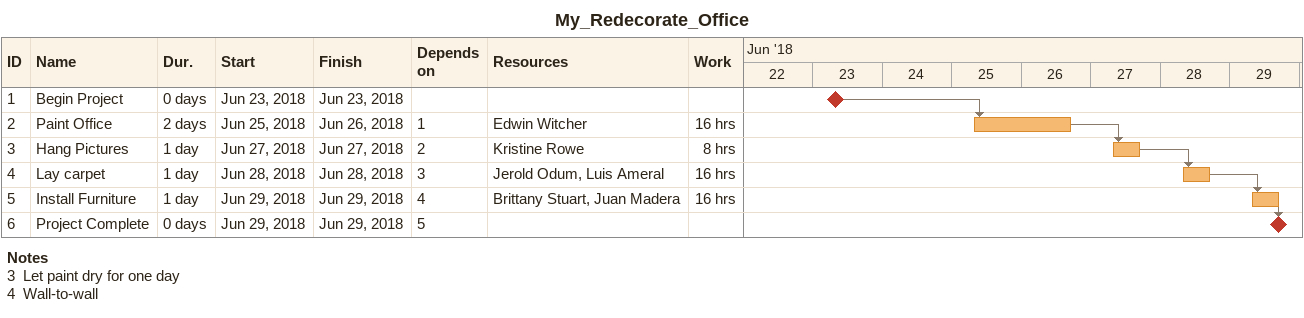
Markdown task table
My_Redecorate_Office

| ID | Task | Duration | Start | Finish | Predecessors | Resources | Work (h) |
|---|---|---|---|---|---|---|---|
| 1 | Begin Project | 0d | 2018-06-23 | 2018-06-23 |  |  |  |
| 2 | Paint Office | 2d | 2018-06-25 | 2018-06-26 | 1 | Edwin Witcher | 16 |
| 3 | Hang Pictures | 1d | 2018-06-27 | 2018-06-27 | 2 | Kristine Rowe | 8 |
| 4 | Lay carpet | 1d | 2018-06-28 | 2018-06-28 | 3 | Jerold Odum, Luis Ameral | 16 |
| 5 | Install Furniture | 1d | 2018-06-29 | 2018-06-29 | 4 | Brittany Stuart, Juan Madera | 16 |
| 6 | Project Complete | 0d | 2018-06-29 | 2018-06-29 | 5 |  |  |

Notes
- 3: Let paint dry for one day
- 4: Wall-to-wall
